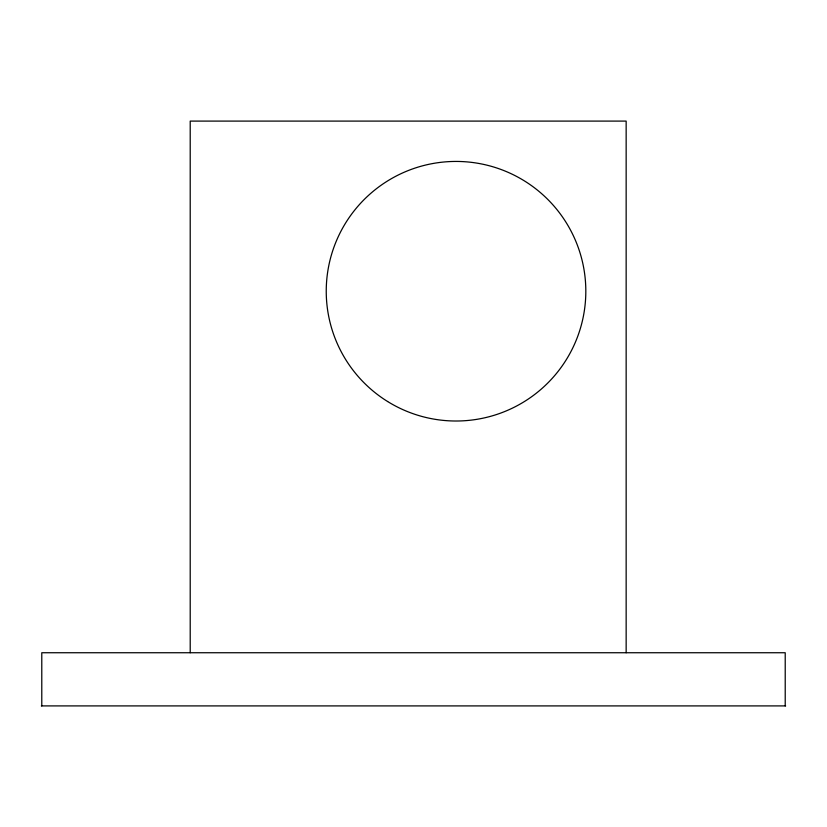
<?xml version="1.0" encoding="UTF-8"?>
<svg xmlns="http://www.w3.org/2000/svg" width="827" height="827" viewBox="0 0 827 827"><rect width="100%" height="100%" fill="white"/><g stroke="black" fill="none" stroke-linecap="round" stroke-linejoin="round"><path stroke-width="1.24" d="M41.35 705.907L785.65 705.907M785.216 705.907L785.216 652.741L41.784 652.741L41.784 705.907M626.153 652.741L626.153 121.093L190.21 121.093L190.21 652.741M387.605 401.508A129.787 129.787 0 0 0 585.754 295.332A129.787 129.787 0 0 0 394.727 176.823A129.787 129.787 0 0 0 387.605 401.508"/></g></svg>
